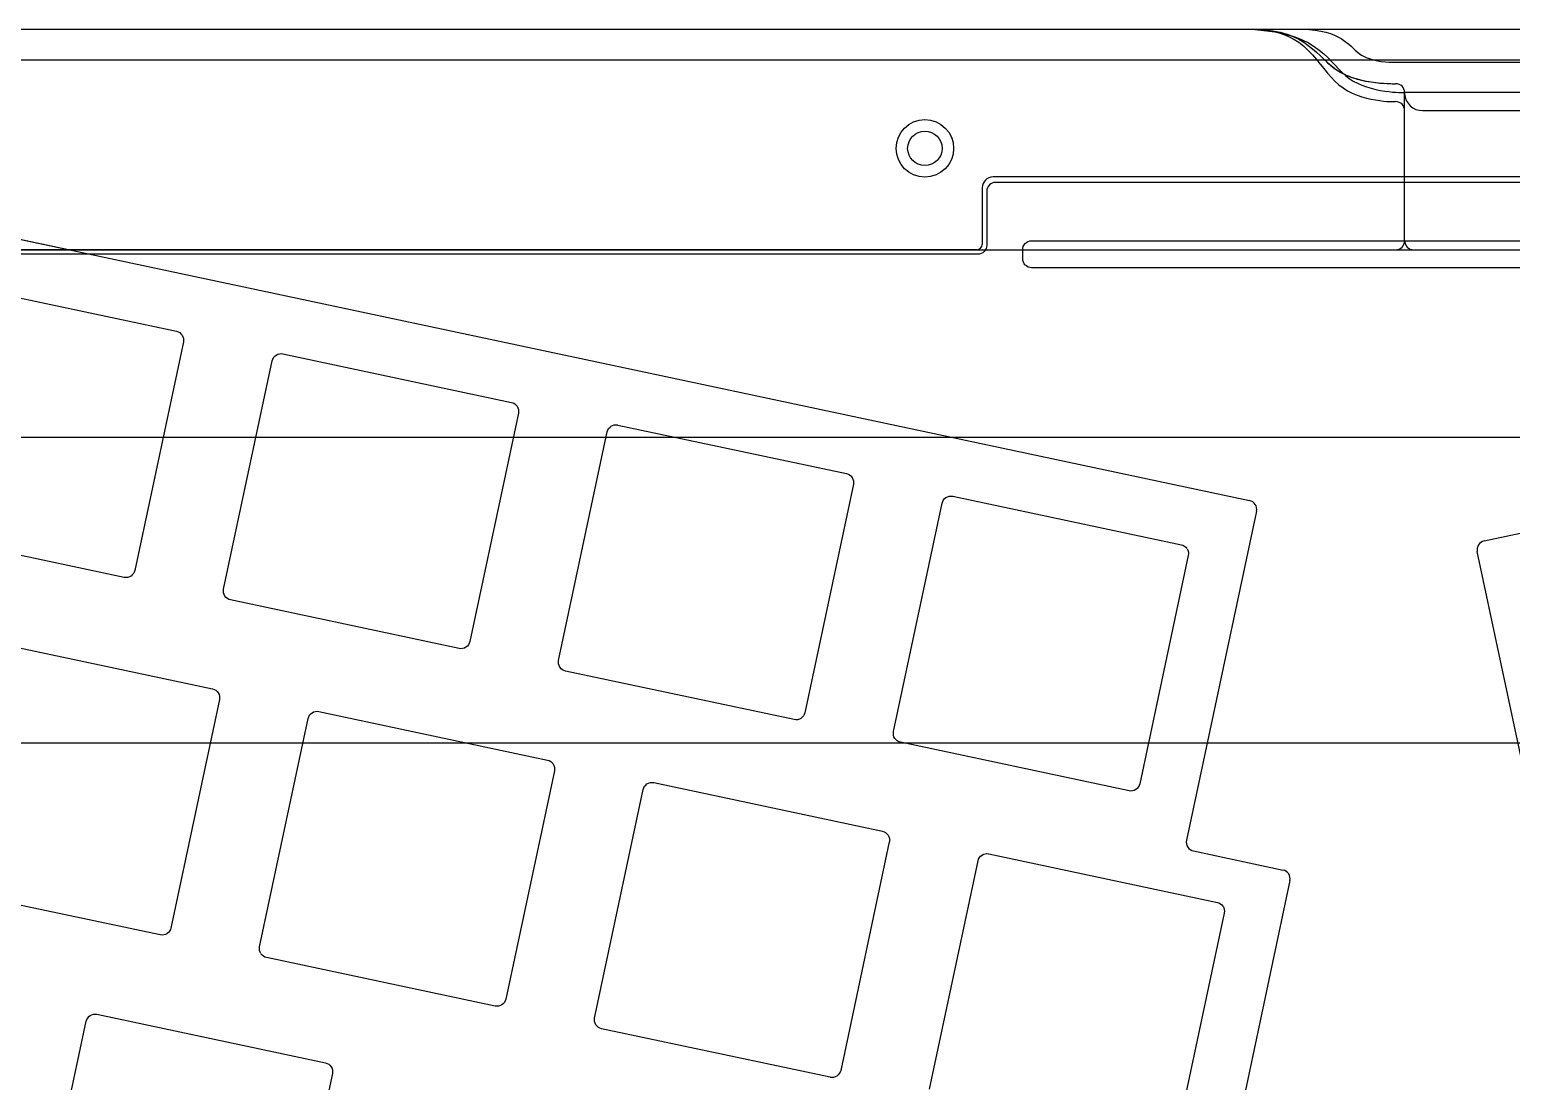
# Model space of a CAD drawing. Header units: millimetres. Extents: x -1 to 310, y 3 to 122.
# Drawn here: x 69.8 to 152.3, y 63.6 to 122.1 of the extents above; entities that cross this region are included whole.
import ezdxf

# ---------------------------------------------------------------- set-up
doc = ezdxf.new("R2010")
doc.units = ezdxf.units.MM
doc.layers.get('0').update_dxf_attribs({"lineweight": 25, "true_color": 0x000000})
for name, color, linetype, lineweight, true_color in [('00-top-close', 7, 'Continuous', 25, 0x000000), ('01-top-close', 7, 'Continuous', 25, 0x000000), ('02-gasket-slot', 7, 'Continuous', 25, 0x000000), ('03-gasket-slot', 7, 'Continuous', 25, 0x000000), ('04-gasket-slot', 7, 'Continuous', 25, 0x000000), ('05-bottom-close', 7, 'Continuous', 25, 0x000000), ('06-bottom-close', 7, 'Continuous', 25, 0x000000), ('07-bottom-close', 7, 'Continuous', 25, 0x000000), ('08-close-case', 7, 'Continuous', 25, 0x000000), ('09-feet', 7, 'Continuous', 25, 0x000000), ('10-feet', 7, 'Continuous', 25, 0x000000)]:
    doc.layers.add(name, color=color, linetype=linetype, lineweight=lineweight, true_color=true_color)

# ---------------------------------------------------------------- blocks, each defined once
blk = doc.blocks.new('plate')
for p, q in [((-30.139, 48.164), (-30.15, 48.066)), ((-30.15, 48.062), (-30.15, 45.062)), ((-30.109, 48.261), (-30.139, 48.164)), ((-30.066, 48.339), (-30.109, 48.261)), ((-30.003, 48.416), (-30.066, 48.339)), ((-29.927, 48.478), (-30, 48.418)), ((-29.841, 48.524), (-29.927, 48.478)), ((-29.748, 48.552), (-29.841, 48.524)), ((-29.65, 48.562), (-29.748, 48.552)), ((29.35, 48.562), (-29.65, 48.562)), ((-30.65, 44.562), (-92.156, 44.562)), ((-30.552, 44.572), (-30.646, 44.562)), ((-30.458, 44.6), (-30.552, 44.572)), ((-30.372, 44.646), (-30.458, 44.6)), ((-30.296, 44.708), (-30.372, 44.646)), ((-30.234, 44.785), (-30.293, 44.711)), ((-30.186, 44.874), (-30.234, 44.785)), ((-30.159, 44.964), (-30.186, 44.874)), ((-30.15, 45.062), (-30.159, 44.964)), ((-28.15, 44.812), (-28.141, 44.902)), ((-28.15, 44.312), (-28.15, 44.812)), ((-28.141, 44.902), (-28.115, 44.996)), ((-28.115, 44.996), (-28.066, 45.089)), ((-28.066, 45.089), (-28.006, 45.163)), ((-28.003, 45.166), (-27.927, 45.228)), ((-27.927, 45.228), (-27.845, 45.272)), ((-27.845, 45.272), (-27.748, 45.302)), ((-27.748, 45.302), (-27.654, 45.312)), ((-27.65, 45.312), (27.35, 45.312)), ((-28.14, 44.214), (-28.15, 44.308)), ((-28.11, 44.117), (-28.14, 44.214)), ((-28.066, 44.035), (-28.11, 44.117)), ((-28.003, 43.958), (-28.066, 44.035)), ((-27.924, 43.894), (-28, 43.956)), ((-27.837, 43.849), (-27.924, 43.894)), ((-27.744, 43.821), (-27.837, 43.849)), ((-27.65, 43.812), (-27.744, 43.821)), ((27.35, 43.812), (-27.65, 43.812)), ((-87.94, 42.979), (-75.224, 40.276)), ((-87.94, 42.979), (-75.224, 40.276)), ((-74.839, 39.683), (-77.542, 26.967)), ((-74.839, 39.683), (-77.542, 26.967)), ((-75.224, 40.276), (-75.137, 40.249)), ((-75.224, 40.276), (-75.137, 40.249)), ((-75.137, 40.249), (-75.045, 40.199)), ((-75.137, 40.249), (-75.045, 40.199)), ((-75.045, 40.199), (-74.976, 40.142)), ((-75.045, 40.199), (-74.976, 40.142)), ((-74.976, 40.142), (-74.911, 40.063)), ((-74.976, 40.142), (-74.911, 40.063)), ((-74.909, 40.059), (-74.863, 39.972)), ((-74.909, 40.059), (-74.863, 39.972)), ((-74.863, 39.972), (-74.836, 39.874)), ((-74.863, 39.972), (-74.836, 39.874)), ((-74.828, 39.777), (-74.838, 39.687)), ((-74.828, 39.777), (-74.838, 39.687)), ((-74.836, 39.874), (-74.828, 39.777)), ((-74.836, 39.874), (-74.828, 39.777)), ((-69.87, 38.728), (-69.823, 38.813)), ((-69.87, 38.728), (-69.823, 38.813)), ((-69.823, 38.813), (-69.762, 38.885)), ((-69.823, 38.813), (-69.762, 38.885)), ((-69.762, 38.885), (-69.686, 38.947)), ((-69.762, 38.885), (-69.686, 38.947)), ((-69.683, 38.949), (-69.595, 38.995)), ((-69.683, 38.949), (-69.595, 38.995)), ((-69.595, 38.995), (-69.502, 39.022)), ((-69.595, 38.995), (-69.502, 39.022)), ((-69.502, 39.022), (-69.404, 39.03)), ((-69.502, 39.022), (-69.404, 39.03)), ((-69.404, 39.03), (-69.31, 39.02)), ((-69.404, 39.03), (-69.31, 39.02)), ((-69.306, 39.019), (-56.591, 36.316)), ((-69.306, 39.019), (-56.591, 36.316)), ((-72.602, 25.918), (-69.9, 38.634)), ((-72.602, 25.918), (-69.899, 38.634)), ((-69.9, 38.634), (-69.87, 38.728)), ((-69.9, 38.634), (-69.87, 38.728)), ((-56.591, 36.316), (-56.5, 36.288)), ((-56.591, 36.316), (-56.5, 36.288)), ((-56.5, 36.288), (-56.411, 36.239)), ((-56.5, 36.288), (-56.411, 36.239)), ((-56.205, 35.723), (-58.908, 23.007)), ((-56.205, 35.723), (-58.908, 23.007)), ((-56.411, 36.239), (-56.339, 36.179)), ((-56.411, 36.239), (-56.339, 36.179)), ((-56.339, 36.179), (-56.277, 36.103)), ((-56.339, 36.179), (-56.277, 36.103)), ((-56.275, 36.099), (-56.23, 36.012)), ((-56.275, 36.099), (-56.23, 36.012)), ((-56.23, 36.012), (-56.202, 35.914)), ((-56.23, 36.012), (-56.202, 35.914)), ((-56.195, 35.817), (-56.205, 35.727)), ((-56.195, 35.817), (-56.205, 35.727)), ((-56.202, 35.914), (-56.195, 35.817)), ((-56.202, 35.914), (-56.195, 35.817)), ((-53.966, 21.958), (-51.264, 34.674)), ((-53.966, 21.958), (-51.264, 34.674)), ((-51.264, 34.674), (-51.234, 34.768)), ((-51.264, 34.674), (-51.234, 34.768)), ((-51.234, 34.768), (-51.184, 34.857)), ((-51.234, 34.768), (-51.184, 34.857)), ((-51.184, 34.857), (-51.124, 34.928)), ((-51.184, 34.857), (-51.124, 34.928)), ((-51.124, 34.928), (-51.05, 34.987)), ((-51.124, 34.928), (-51.05, 34.987)), ((-51.047, 34.989), (-50.963, 35.033)), ((-51.047, 34.989), (-50.963, 35.033)), ((-50.963, 35.033), (-50.869, 35.061)), ((-50.963, 35.033), (-50.869, 35.061)), ((-50.869, 35.061), (-50.768, 35.07)), ((-50.869, 35.061), (-50.768, 35.07)), ((-50.768, 35.07), (-50.674, 35.06)), ((-50.768, 35.07), (-50.674, 35.06)), ((-50.671, 35.059), (-37.955, 32.356)), ((-50.671, 35.059), (-37.955, 32.356)), ((-37.955, 32.356), (-37.861, 32.327)), ((-37.955, 32.356), (-37.861, 32.327)), ((-37.861, 32.327), (-37.779, 32.282)), ((-37.861, 32.327), (-37.779, 32.282)), ((-37.779, 32.282), (-37.706, 32.222)), ((-37.779, 32.282), (-37.706, 32.222)), ((-37.706, 32.222), (-37.641, 32.143)), ((-37.706, 32.222), (-37.641, 32.143)), ((-37.569, 31.763), (-40.272, 19.047)), ((-37.57, 31.763), (-40.272, 19.047)), ((-37.639, 32.14), (-37.593, 32.048)), ((-37.639, 32.14), (-37.593, 32.048)), ((-37.593, 32.048), (-37.566, 31.955)), ((-37.593, 32.048), (-37.566, 31.955)), ((-37.559, 31.861), (-37.569, 31.767)), ((-37.559, 31.861), (-37.569, 31.767)), ((-37.566, 31.955), (-37.559, 31.861)), ((-37.566, 31.955), (-37.559, 31.861)), ((-35.333, 17.996), (-32.63, 30.712)), ((-35.333, 17.996), (-32.63, 30.712)), ((-32.63, 30.712), (-32.6, 30.806)), ((-32.63, 30.712), (-32.6, 30.806)), ((-32.6, 30.806), (-32.553, 30.891)), ((-32.6, 30.806), (-32.553, 30.891)), ((-32.553, 30.891), (-32.49, 30.966)), ((-32.553, 30.891), (-32.49, 30.966)), ((-32.49, 30.966), (-32.417, 31.025)), ((-32.49, 30.966), (-32.417, 31.025)), ((-32.413, 31.027), (-32.33, 31.071)), ((-32.413, 31.027), (-32.33, 31.071)), ((-32.33, 31.071), (-32.236, 31.099)), ((-32.33, 31.071), (-32.236, 31.099)), ((-32.236, 31.099), (-32.135, 31.108)), ((-32.236, 31.099), (-32.135, 31.108)), ((-32.135, 31.108), (-32.041, 31.098)), ((-32.135, 31.108), (-32.041, 31.098)), ((-32.037, 31.097), (-19.321, 28.394)), ((-32.037, 31.097), (-19.321, 28.394)), ((-78.135, 26.582), (-90.851, 29.285)), ((-78.135, 26.582), (-90.851, 29.285)), ((-19.321, 28.394), (-19.235, 28.367)), ((-19.321, 28.394), (-19.235, 28.367)), ((-19.235, 28.367), (-19.148, 28.321)), ((-19.235, 28.367), (-19.148, 28.321)), ((-19.148, 28.321), (-19.073, 28.26)), ((-19.148, 28.321), (-19.073, 28.26)), ((-19.073, 28.26), (-19.008, 28.181)), ((-19.073, 28.26), (-19.008, 28.181)), ((-19.006, 28.177), (-18.959, 28.086)), ((-19.006, 28.177), (-18.959, 28.086)), ((-18.959, 28.086), (-18.933, 27.992)), ((-18.959, 28.086), (-18.933, 27.992)), ((-18.936, 27.801), (-21.639, 15.085)), ((-18.936, 27.801), (-21.639, 15.085)), ((-18.925, 27.903), (-18.935, 27.805)), ((-18.925, 27.903), (-18.935, 27.805)), ((-18.933, 27.992), (-18.925, 27.903)), ((-18.933, 27.992), (-18.925, 27.903)), ((-78.037, 26.571), (-78.131, 26.581)), ((-78.037, 26.571), (-78.131, 26.581)), ((-77.932, 26.581), (-78.037, 26.571)), ((-77.932, 26.581), (-78.037, 26.571)), ((-77.839, 26.609), (-77.932, 26.581)), ((-77.839, 26.609), (-77.932, 26.581)), ((-77.758, 26.652), (-77.839, 26.609)), ((-77.758, 26.652), (-77.839, 26.609)), ((-77.682, 26.713), (-77.755, 26.654)), ((-77.682, 26.713), (-77.755, 26.654)), ((-77.619, 26.788), (-77.682, 26.713)), ((-77.619, 26.788), (-77.682, 26.713)), ((-77.571, 26.873), (-77.619, 26.788)), ((-77.571, 26.873), (-77.619, 26.788)), ((-77.542, 26.967), (-77.571, 26.873)), ((-77.542, 26.967), (-77.571, 26.873)), ((-72.613, 25.82), (-72.603, 25.914)), ((-72.613, 25.82), (-72.603, 25.914)), ((-72.606, 25.727), (-72.613, 25.82)), ((-72.606, 25.727), (-72.613, 25.82)), ((-72.579, 25.633), (-72.606, 25.727)), ((-72.579, 25.633), (-72.606, 25.727)), ((-72.533, 25.542), (-72.579, 25.633)), ((-72.533, 25.542), (-72.579, 25.633)), ((-72.471, 25.465), (-72.53, 25.538)), ((-72.471, 25.465), (-72.53, 25.538)), ((-72.393, 25.4), (-72.471, 25.465)), ((-72.393, 25.4), (-72.471, 25.465)), ((-72.307, 25.353), (-72.393, 25.4)), ((-72.307, 25.353), (-72.393, 25.4)), ((-72.217, 25.325), (-72.307, 25.353)), ((-72.217, 25.325), (-72.307, 25.353)), ((-59.501, 22.622), (-72.217, 25.325)), ((-59.501, 22.622), (-72.217, 25.325)), ((-85.936, 23.078), (-73.22, 20.375)), ((-85.936, 23.078), (-73.22, 20.375)), ((-59.403, 22.611), (-59.497, 22.621)), ((-59.403, 22.611), (-59.497, 22.621)), ((-59.306, 22.62), (-59.403, 22.611)), ((-59.306, 22.62), (-59.403, 22.611)), ((-59.209, 22.648), (-59.306, 22.62)), ((-59.209, 22.648), (-59.306, 22.62)), ((-59.125, 22.692), (-59.209, 22.648)), ((-59.125, 22.692), (-59.209, 22.648)), ((-59.043, 22.759), (-59.122, 22.694)), ((-59.043, 22.759), (-59.122, 22.694)), ((-58.981, 22.835), (-59.043, 22.759)), ((-58.981, 22.835), (-59.043, 22.759)), ((-58.937, 22.917), (-58.981, 22.835)), ((-58.937, 22.917), (-58.981, 22.835)), ((-58.908, 23.007), (-58.937, 22.917)), ((-58.908, 23.007), (-58.937, 22.917)), ((-53.977, 21.864), (-53.967, 21.954)), ((-53.977, 21.864), (-53.967, 21.954)), ((-53.97, 21.767), (-53.977, 21.864)), ((-53.97, 21.767), (-53.977, 21.864)), ((-53.942, 21.669), (-53.97, 21.767)), ((-53.942, 21.669), (-53.97, 21.767)), ((-53.897, 21.582), (-53.942, 21.669)), ((-53.897, 21.582), (-53.942, 21.669)), ((-53.83, 21.499), (-53.895, 21.579)), ((-53.83, 21.499), (-53.895, 21.579)), ((-53.757, 21.44), (-53.83, 21.499)), ((-53.757, 21.44), (-53.83, 21.499)), ((-53.675, 21.395), (-53.757, 21.44)), ((-53.675, 21.395), (-53.757, 21.44)), ((-53.581, 21.365), (-53.675, 21.395)), ((-53.581, 21.365), (-53.675, 21.395)), ((-40.865, 18.662), (-53.581, 21.365)), ((-40.865, 18.662), (-53.581, 21.365)), ((-73.22, 20.375), (-73.13, 20.347)), ((-73.22, 20.375), (-73.13, 20.347)), ((-73.13, 20.347), (-73.044, 20.3)), ((-73.13, 20.347), (-73.044, 20.3)), ((-73.044, 20.3), (-72.966, 20.235)), ((-73.044, 20.3), (-72.966, 20.235)), ((-72.966, 20.235), (-72.907, 20.162)), ((-72.966, 20.235), (-72.907, 20.162)), ((-72.905, 20.158), (-72.858, 20.067)), ((-72.905, 20.158), (-72.858, 20.067)), ((-72.858, 20.067), (-72.832, 19.973)), ((-72.858, 20.067), (-72.832, 19.973)), ((-72.824, 19.88), (-72.834, 19.786)), ((-72.824, 19.88), (-72.834, 19.786)), ((-72.832, 19.973), (-72.824, 19.88)), ((-72.832, 19.973), (-72.824, 19.88)), ((-72.835, 19.782), (-75.538, 7.066)), ((-72.835, 19.782), (-75.538, 7.066)), ((-67.818, 18.912), (-67.758, 18.984)), ((-67.818, 18.912), (-67.758, 18.984)), ((-67.758, 18.984), (-67.682, 19.046)), ((-67.758, 18.984), (-67.682, 19.046)), ((-67.679, 19.048), (-67.595, 19.092)), ((-67.679, 19.048), (-67.595, 19.092)), ((-67.595, 19.092), (-67.497, 19.121)), ((-67.595, 19.092), (-67.497, 19.121)), ((-67.497, 19.121), (-67.404, 19.129)), ((-67.497, 19.121), (-67.404, 19.129)), ((-67.404, 19.129), (-67.306, 19.119)), ((-67.404, 19.129), (-67.306, 19.119)), ((-67.302, 19.118), (-54.586, 16.415)), ((-67.302, 19.118), (-54.586, 16.415)), ((-40.272, 19.047), (-40.302, 18.954)), ((-40.272, 19.047), (-40.302, 18.954)), ((-70.598, 6.017), (-67.895, 18.733)), ((-70.598, 6.017), (-67.895, 18.733)), ((-67.895, 18.733), (-67.869, 18.82)), ((-67.895, 18.733), (-67.869, 18.82)), ((-67.869, 18.82), (-67.818, 18.912)), ((-67.869, 18.82), (-67.818, 18.912)), ((-40.768, 18.651), (-40.862, 18.662)), ((-40.768, 18.651), (-40.862, 18.662)), ((-40.67, 18.66), (-40.768, 18.651)), ((-40.67, 18.66), (-40.768, 18.651)), ((-40.573, 18.688), (-40.67, 18.66)), ((-40.573, 18.688), (-40.67, 18.66)), ((-40.489, 18.732), (-40.573, 18.688)), ((-40.489, 18.732), (-40.573, 18.688)), ((-40.409, 18.796), (-40.486, 18.734)), ((-40.409, 18.796), (-40.486, 18.734)), ((-40.349, 18.868), (-40.409, 18.796)), ((-40.349, 18.868), (-40.409, 18.796)), ((-40.302, 18.954), (-40.349, 18.868)), ((-40.302, 18.954), (-40.349, 18.868)), ((-35.344, 17.894), (-35.334, 17.992)), ((-35.344, 17.894), (-35.334, 17.992)), ((-35.336, 17.805), (-35.344, 17.894)), ((-35.336, 17.805), (-35.344, 17.894)), ((-35.31, 17.711), (-35.336, 17.805)), ((-35.31, 17.711), (-35.336, 17.805)), ((-35.263, 17.62), (-35.31, 17.711)), ((-35.263, 17.62), (-35.31, 17.711)), ((-35.196, 17.537), (-35.261, 17.616)), ((-35.196, 17.537), (-35.261, 17.616)), ((-35.127, 17.48), (-35.196, 17.537)), ((-35.127, 17.48), (-35.196, 17.537)), ((-35.035, 17.43), (-35.127, 17.48)), ((-35.035, 17.43), (-35.127, 17.48)), ((-34.948, 17.403), (-35.035, 17.43)), ((-34.948, 17.403), (-35.035, 17.43)), ((-22.232, 14.7), (-34.948, 17.403)), ((-22.232, 14.7), (-34.948, 17.403)), ((-54.201, 15.822), (-56.904, 3.106)), ((-54.201, 15.822), (-56.904, 3.106)), ((-54.586, 16.415), (-54.496, 16.387)), ((-54.586, 16.415), (-54.496, 16.387)), ((-54.496, 16.387), (-54.407, 16.338)), ((-54.496, 16.387), (-54.407, 16.338)), ((-54.407, 16.338), (-54.335, 16.278)), ((-54.407, 16.338), (-54.335, 16.278)), ((-54.335, 16.278), (-54.273, 16.202)), ((-54.335, 16.278), (-54.273, 16.202)), ((-54.271, 16.199), (-54.226, 16.111)), ((-54.271, 16.199), (-54.226, 16.111)), ((-54.226, 16.111), (-54.198, 16.014)), ((-54.226, 16.111), (-54.198, 16.014)), ((-54.19, 15.916), (-54.201, 15.826)), ((-54.19, 15.916), (-54.201, 15.826)), ((-54.198, 16.014), (-54.19, 15.916)), ((-54.198, 16.014), (-54.19, 15.916)), ((-49.262, 14.771), (-49.233, 14.864)), ((-49.262, 14.771), (-49.233, 14.864)), ((-49.233, 14.864), (-49.183, 14.953)), ((-49.233, 14.864), (-49.183, 14.953)), ((-49.183, 14.953), (-49.123, 15.024)), ((-49.183, 14.953), (-49.123, 15.024)), ((-49.123, 15.024), (-49.052, 15.082)), ((-49.123, 15.024), (-49.052, 15.082)), ((-49.052, 15.082), (-48.964, 15.129)), ((-49.052, 15.082), (-48.964, 15.129)), ((-48.964, 15.129), (-48.875, 15.156)), ((-48.964, 15.129), (-48.875, 15.156)), ((-48.875, 15.156), (-48.774, 15.167)), ((-48.875, 15.156), (-48.774, 15.167)), ((-48.774, 15.167), (-48.677, 15.157)), ((-48.774, 15.167), (-48.677, 15.157)), ((-48.669, 15.156), (-35.953, 12.453)), ((-48.669, 15.156), (-35.953, 12.453)), ((-21.716, 14.906), (-21.779, 14.831)), ((-21.716, 14.906), (-21.779, 14.831)), ((-21.669, 14.991), (-21.716, 14.906)), ((-21.669, 14.991), (-21.716, 14.906)), ((-21.639, 15.085), (-21.669, 14.991)), ((-21.639, 15.085), (-21.669, 14.991)), ((-51.965, 2.055), (-49.262, 14.771)), ((-51.965, 2.055), (-49.262, 14.771)), ((-22.134, 14.689), (-22.228, 14.699)), ((-22.134, 14.689), (-22.228, 14.699)), ((-22.033, 14.698), (-22.134, 14.689)), ((-22.033, 14.698), (-22.134, 14.689)), ((-21.943, 14.724), (-22.033, 14.698)), ((-21.943, 14.724), (-22.033, 14.698)), ((-21.856, 14.77), (-21.943, 14.724)), ((-21.856, 14.77), (-21.943, 14.724)), ((-21.779, 14.831), (-21.852, 14.772)), ((-21.779, 14.831), (-21.852, 14.772)), ((-35.953, 12.453), (-35.863, 12.425)), ((-35.953, 12.453), (-35.863, 12.425)), ((-35.863, 12.425), (-35.774, 12.376)), ((-35.863, 12.425), (-35.774, 12.376)), ((-35.774, 12.376), (-35.702, 12.316)), ((-35.774, 12.376), (-35.702, 12.316)), ((-35.568, 11.86), (-38.271, -0.856)), ((-35.568, 11.86), (-38.271, -0.856)), ((-35.702, 12.316), (-35.64, 12.24)), ((-35.702, 12.316), (-35.64, 12.24)), ((-35.638, 12.236), (-35.594, 12.152)), ((-35.638, 12.236), (-35.594, 12.152)), ((-35.594, 12.152), (-35.565, 12.055)), ((-35.594, 12.152), (-35.565, 12.055)), ((-35.557, 11.958), (-35.567, 11.864)), ((-35.557, 11.958), (-35.567, 11.864)), ((-35.565, 12.055), (-35.557, 11.958)), ((-35.565, 12.055), (-35.557, 11.958)), ((-33.332, -1.905), (-30.629, 10.811)), ((-33.331, -1.905), (-30.629, 10.811)), ((-30.629, 10.811), (-30.599, 10.904)), ((-30.629, 10.811), (-30.599, 10.904)), ((-30.599, 10.904), (-30.554, 10.987)), ((-30.599, 10.904), (-30.554, 10.987)), ((-30.554, 10.987), (-30.49, 11.064)), ((-30.554, 10.987), (-30.49, 11.064)), ((-30.49, 11.064), (-30.412, 11.126)), ((-30.49, 11.064), (-30.412, 11.126)), ((-30.412, 11.126), (-30.33, 11.169)), ((-30.412, 11.126), (-30.33, 11.169)), ((-30.33, 11.169), (-30.234, 11.198)), ((-30.33, 11.169), (-30.234, 11.198)), ((-30.234, 11.198), (-30.14, 11.207)), ((-30.234, 11.198), (-30.14, 11.207)), ((-30.14, 11.207), (-30.044, 11.198)), ((-30.14, 11.207), (-30.044, 11.198)), ((-30.036, 11.196), (-17.32, 8.493)), ((-30.036, 11.196), (-17.32, 8.493)), ((-76.131, 6.681), (-88.847, 9.384)), ((-76.131, 6.681), (-88.847, 9.384)), ((-17.32, 8.493), (-17.23, 8.465)), ((-17.32, 8.493), (-17.23, 8.465)), ((-17.23, 8.465), (-17.14, 8.416)), ((-17.23, 8.465), (-17.14, 8.416)), ((-17.14, 8.416), (-17.069, 8.356)), ((-17.14, 8.416), (-17.069, 8.356)), ((-17.069, 8.356), (-17.007, 8.28)), ((-17.069, 8.356), (-17.007, 8.28)), ((-17.004, 8.276), (-16.958, 8.185)), ((-17.004, 8.276), (-16.958, 8.185)), ((-16.935, 7.9), (-19.637, -4.816)), ((-16.935, 7.9), (-19.637, -4.816)), ((-16.958, 8.185), (-16.931, 8.091)), ((-16.958, 8.185), (-16.931, 8.091)), ((-16.924, 8.002), (-16.934, 7.904)), ((-16.924, 8.002), (-16.934, 7.904)), ((-16.931, 8.091), (-16.924, 8.002)), ((-16.931, 8.091), (-16.924, 8.002)), ((-76.029, 6.67), (-76.127, 6.68)), ((-76.029, 6.67), (-76.127, 6.68)), ((-75.936, 6.679), (-76.029, 6.67)), ((-75.936, 6.679), (-76.029, 6.67)), ((-75.838, 6.707), (-75.936, 6.679)), ((-75.838, 6.707), (-75.936, 6.679)), ((-75.754, 6.751), (-75.838, 6.707)), ((-75.754, 6.751), (-75.838, 6.707)), ((-75.675, 6.815), (-75.751, 6.753)), ((-75.675, 6.815), (-75.751, 6.753)), ((-75.615, 6.887), (-75.675, 6.815)), ((-75.615, 6.887), (-75.675, 6.815)), ((-75.564, 6.98), (-75.615, 6.887)), ((-75.564, 6.98), (-75.615, 6.887)), ((-75.538, 7.066), (-75.564, 6.98)), ((-75.538, 7.066), (-75.564, 6.98)), ((-70.609, 5.915), (-70.599, 6.013)), ((-70.609, 5.915), (-70.599, 6.013)), ((-70.6, 5.818), (-70.609, 5.915)), ((-70.6, 5.818), (-70.609, 5.915)), ((-70.575, 5.732), (-70.6, 5.818)), ((-70.575, 5.732), (-70.6, 5.818)), ((-70.528, 5.641), (-70.575, 5.732)), ((-70.528, 5.641), (-70.575, 5.732)), ((-70.47, 5.567), (-70.526, 5.638)), ((-70.47, 5.567), (-70.526, 5.638)), ((-70.392, 5.501), (-70.47, 5.567)), ((-70.392, 5.501), (-70.47, 5.567)), ((-70.303, 5.452), (-70.392, 5.501)), ((-70.303, 5.452), (-70.392, 5.501)), ((-70.213, 5.424), (-70.303, 5.452)), ((-70.213, 5.424), (-70.303, 5.452)), ((-57.497, 2.721), (-70.213, 5.424)), ((-57.497, 2.721), (-70.213, 5.424)), ((-57.395, 2.71), (-57.493, 2.72)), ((-57.395, 2.71), (-57.493, 2.72)), ((-57.302, 2.719), (-57.395, 2.71)), ((-57.302, 2.719), (-57.395, 2.71)), ((-57.208, 2.746), (-57.302, 2.719)), ((-57.208, 2.746), (-57.302, 2.719)), ((-57.121, 2.791), (-57.208, 2.746)), ((-57.121, 2.791), (-57.208, 2.746)), ((-57.038, 2.858), (-57.118, 2.793)), ((-57.038, 2.858), (-57.118, 2.793)), ((-56.979, 2.93), (-57.038, 2.858)), ((-56.979, 2.93), (-57.038, 2.858)), ((-56.934, 3.013), (-56.979, 2.93)), ((-56.934, 3.013), (-56.979, 2.93)), ((-56.904, 3.106), (-56.934, 3.013)), ((-56.904, 3.106), (-56.934, 3.013)), ((-82.945, -10.836), (-80.242, 1.88)), ((-82.945, -10.836), (-80.242, 1.88)), ((-80.242, 1.88), (-80.213, 1.974)), ((-80.242, 1.88), (-80.213, 1.974)), ((-80.213, 1.974), (-80.165, 2.059)), ((-80.213, 1.974), (-80.165, 2.059)), ((-80.165, 2.059), (-80.103, 2.134)), ((-80.165, 2.059), (-80.103, 2.134)), ((-80.103, 2.134), (-80.029, 2.194)), ((-80.103, 2.134), (-80.029, 2.194)), ((-80.026, 2.196), (-79.942, 2.239)), ((-80.026, 2.196), (-79.942, 2.239)), ((-79.942, 2.239), (-79.844, 2.268)), ((-79.942, 2.239), (-79.844, 2.268)), ((-79.844, 2.268), (-79.747, 2.276)), ((-79.844, 2.268), (-79.747, 2.276)), ((-79.747, 2.276), (-79.653, 2.266)), ((-79.747, 2.276), (-79.653, 2.266)), ((-79.649, 2.265), (-66.934, -0.437)), ((-79.649, 2.265), (-66.933, -0.437)), ((-51.976, 1.957), (-51.966, 2.051)), ((-51.976, 1.957), (-51.966, 2.051)), ((-51.967, 1.86), (-51.976, 1.957)), ((-51.967, 1.86), (-51.976, 1.957)), ((-51.94, 1.766), (-51.967, 1.86)), ((-51.94, 1.766), (-51.967, 1.86)), ((-51.895, 1.679), (-51.94, 1.766)), ((-51.895, 1.679), (-51.94, 1.766)), ((-51.831, 1.599), (-51.893, 1.675)), ((-51.831, 1.599), (-51.893, 1.675)), ((-51.756, 1.537), (-51.831, 1.599)), ((-51.756, 1.537), (-51.831, 1.599)), ((-51.677, 1.493), (-51.756, 1.537)), ((-51.677, 1.493), (-51.756, 1.537)), ((-51.58, 1.462), (-51.677, 1.493)), ((-51.58, 1.462), (-51.677, 1.493)), ((-38.864, -1.241), (-51.58, 1.462)), ((-38.864, -1.241), (-51.58, 1.462)), ((-66.934, -0.437), (-66.843, -0.466)), ((-66.934, -0.437), (-66.843, -0.466)), ((-66.843, -0.466), (-66.757, -0.512)), ((-66.843, -0.466), (-66.757, -0.512)), ((-66.757, -0.512), (-66.685, -0.572)), ((-66.757, -0.512), (-66.685, -0.572)), ((-66.685, -0.572), (-66.62, -0.651)), ((-66.685, -0.572), (-66.62, -0.651)), ((-66.618, -0.654), (-66.571, -0.745)), ((-66.618, -0.654), (-66.571, -0.745)), ((-66.571, -0.745), (-66.545, -0.839)), ((-66.571, -0.745), (-66.545, -0.839)), ((-66.548, -1.03), (-69.251, -13.746)), ((-66.548, -1.03), (-69.251, -13.746)), ((-66.537, -0.929), (-66.548, -1.027)), ((-66.537, -0.929), (-66.548, -1.027)), ((-66.545, -0.839), (-66.537, -0.929)), ((-66.545, -0.839), (-66.537, -0.929)), ((-38.759, -1.252), (-38.856, -1.243)), ((-38.759, -1.252), (-38.856, -1.243)), ((-38.665, -1.243), (-38.759, -1.252)), ((-38.665, -1.243), (-38.759, -1.252)), ((-38.576, -1.217), (-38.665, -1.243)), ((-38.576, -1.217), (-38.665, -1.243)), ((-38.488, -1.171), (-38.576, -1.217)), ((-38.488, -1.171), (-38.576, -1.217)), ((-38.41, -1.109), (-38.488, -1.171)), ((-38.41, -1.109), (-38.488, -1.171)), ((-38.35, -1.038), (-38.41, -1.109)), ((-38.35, -1.038), (-38.41, -1.109)), ((-38.3, -0.949), (-38.35, -1.038)), ((-38.3, -0.949), (-38.35, -1.038)), ((-38.271, -0.856), (-38.3, -0.949)), ((-38.271, -0.856), (-38.3, -0.949))]:
    blk.add_line(p, q)

msp = doc.modelspace()

# ---------------------------------------------------------------- linework, layer by layer
at = {"layer": '00-top-close'}
for p, q in [((293.959, 120.434), (14.911, 120.434)), ((63.475, 111.706), (137.691, 95.931)), ((150.742, 93.678), (228.985, 110.309)), ((138.076, 95.338), (134.182, 77.019)), ((154.251, 74.767), (150.357, 93.085)), ((134.568, 76.426), (139.552, 75.367)), ((139.937, 74.774), (136.184, 57.117))]:
    msp.add_line(p, q, dxfattribs=at)
msp.add_circle((119.625, 115.526), 0.956, dxfattribs=at)
for centre, start, end in [((137.587, 95.441), 348.00006, 78.00001), ((150.846, 93.189), 101.99999, 191.99997), ((134.672, 76.915), 168.00008, 258.00004), ((139.448, 74.878), 348.00005, 78.00004)]:
    msp.add_arc(centre, 0.5, start, end, dxfattribs=at)
at = {"layer": '01-top-close'}
for p, q in [((293.959, 122.134), (14.911, 122.134)), ((63.475, 111.706), (71.993, 109.895)), ((72.097, 109.884), (226.933, 109.884))]:
    msp.add_line(p, q, dxfattribs=at)
msp.add_circle((119.625, 115.526), 1.6, dxfattribs=at)
msp.add_arc((72.097, 110.384), 0.5, 258.00002, 270, dxfattribs=at)
at = {"layer": '02-gasket-slot'}
for p, q in [((293.959, 122.134), (14.911, 122.134)), ((182.717, 113.934), (123.417, 113.934)), ((122.817, 113.334), (122.817, 110.184)), ((63.475, 111.706), (72.044, 109.884)), ((122.517, 109.884), (72.044, 109.884))]:
    msp.add_line(p, q, dxfattribs=at)
msp.add_circle((119.625, 115.526), 1.6, dxfattribs=at)
for centre, radius, start, end in [((123.417, 113.334), 0.6, 90, 180), ((122.517, 110.184), 0.3, 270, 0)]:
    msp.add_arc(centre, radius, start, end, dxfattribs=at)
at = {"layer": '03-gasket-slot'}
for p, q in [((140.997, 122.134), (14.911, 122.134)), ((145.607, 120.326), (160.817, 120.326)), ((182.717, 113.934), (123.417, 113.934)), ((122.817, 113.334), (122.817, 110.184)), ((122.517, 109.884), (61.111, 109.884))]:
    msp.add_line(p, q, dxfattribs=at)
msp.add_circle((119.625, 115.526), 1.6, dxfattribs=at)
for centre, radius, start, end in [((123.417, 113.334), 0.6, 90, 180), ((122.517, 110.184), 0.3, 270, 0)]:
    msp.add_arc(centre, radius, start, end, dxfattribs=at)
msp.add_open_spline([(140.997, 122.134), (142.956, 122), (143.544, 120.279), (145.607, 120.326), (145.607, 120.326)], degree=3, dxfattribs=at)
at = {"layer": '04-gasket-slot'}
for p, q in [((137.997, 122.134), (10.911, 122.134)), ((159.817, 118.626), (146.317, 118.626)), ((182.717, 113.934), (123.417, 113.934)), ((122.817, 113.334), (122.817, 110.184)), ((122.517, 109.884), (61.111, 109.884))]:
    msp.add_line(p, q, dxfattribs=at)
msp.add_circle((119.625, 115.526), 1.6, dxfattribs=at)
for centre, radius, start, end in [((123.417, 113.334), 0.6, 90, 180), ((122.517, 110.184), 0.3, 270, 0)]:
    msp.add_arc(centre, radius, start, end, dxfattribs=at)
msp.add_open_spline([(137.997, 122.134), (141.693, 121.909), (142.456, 118.57), (146.317, 118.626), (146.317, 118.626)], degree=3, dxfattribs=at)
at = {"layer": '05-bottom-close'}
for p, q in [((137.997, 122.134), (10.911, 122.134)), ((146.317, 110.384), (146.317, 117.626)), ((15.611, 109.884), (145.817, 109.884))]:
    msp.add_line(p, q, dxfattribs=at)
msp.add_circle((119.625, 115.526), 1.6, dxfattribs=at)
for centre, start, end in [((145.817, 117.626), 0, 90), ((145.817, 110.384), 270, 0)]:
    msp.add_arc(centre, 0.5, start, end, dxfattribs=at)
msp.add_open_spline([(137.997, 122.134), (140.9, 122.134), (141.956, 118), (145.817, 118.126), (145.817, 118.126)], degree=3, dxfattribs=at)
at = {"layer": '06-bottom-close'}
for p, q in [((137.997, 122.134), (10.911, 122.134)), ((146.317, 110.384), (146.317, 117.626)), ((15.611, 109.884), (145.817, 109.884))]:
    msp.add_line(p, q, dxfattribs=at)
msp.add_circle((119.625, 115.526), 1.6, dxfattribs=at)
for centre, start, end in [((145.817, 117.626), 0, 90), ((145.817, 110.384), 270, 0)]:
    msp.add_arc(centre, 0.5, start, end, dxfattribs=at)
msp.add_open_spline([(137.997, 122.134), (140.9, 122.134), (141.956, 118), (145.817, 118.126), (145.817, 118.126)], degree=3, dxfattribs=at)
at = {"layer": '07-bottom-close'}
for p, q in [((137.997, 122.134), (10.911, 122.134)), ((146.317, 110.384), (146.317, 117.626)), ((15.611, 109.884), (145.817, 109.884))]:
    msp.add_line(p, q, dxfattribs=at)
msp.add_circle((119.625, 115.526), 1.6, dxfattribs=at)
for centre, start, end in [((145.817, 117.626), 0, 90), ((145.817, 110.384), 270, 0)]:
    msp.add_arc(centre, 0.5, start, end, dxfattribs=at)
msp.add_open_spline([(137.997, 122.134), (140.9, 122.134), (141.956, 118), (145.817, 118.126), (145.817, 118.126)], degree=3, dxfattribs=at)
at = {"layer": '08-close-case'}
for p, q in [((137.997, 122.134), (10.911, 122.134)), ((146.317, 110.384), (146.317, 118.626)), ((146.817, 109.884), (159.317, 109.884))]:
    msp.add_line(p, q, dxfattribs=at)
msp.add_circle((119.625, 115.526), 1.6, dxfattribs=at)
for centre, start, end in [((145.817, 118.626), 0, 90), ((146.817, 110.384), 180, 270)]:
    msp.add_arc(centre, 0.5, start, end, dxfattribs=at)
msp.add_open_spline([(137.997, 122.134), (140.9, 122.134), (141.956, 119), (145.817, 119.126), (145.817, 119.126)], degree=3, dxfattribs=at)
at = {"layer": '09-feet'}
for p, q in [((141.887, 120.434), (10.011, 120.434)), ((146.317, 118.626), (146.313, 118.562)), ((147.311, 117.626), (158.823, 117.626)), ((15.759, 82.45), (293.11, 82.45))]:
    msp.add_line(p, q, dxfattribs=at)
msp.add_circle((119.625, 115.526), 1.6, dxfattribs=at)
for centre, radius, start, end in [((145.817, 118.626), 0.5, 0, 90), ((147.311, 118.626), 1, 183.67003, 270)]:
    msp.add_arc(centre, radius, start, end, dxfattribs=at)
msp.add_open_spline([(141.887, 120.434), (142.633, 119.661), (144.356, 119.1), (145.817, 119.126), (145.817, 119.126)], degree=3, dxfattribs=at)
at = {"layer": '10-feet'}
for p, q in [((296.859, 120.434), (12.011, 120.434)), ((8.947, 99.456), (299.923, 99.456))]:
    msp.add_line(p, q, dxfattribs=at)
msp.add_circle((119.625, 115.526), 0.956, dxfattribs=at)

# ---------------------------------------------------------------- block references
msp.add_blockref('plate', (153.217, 65.072))

doc.saveas('drawing.dxf')
